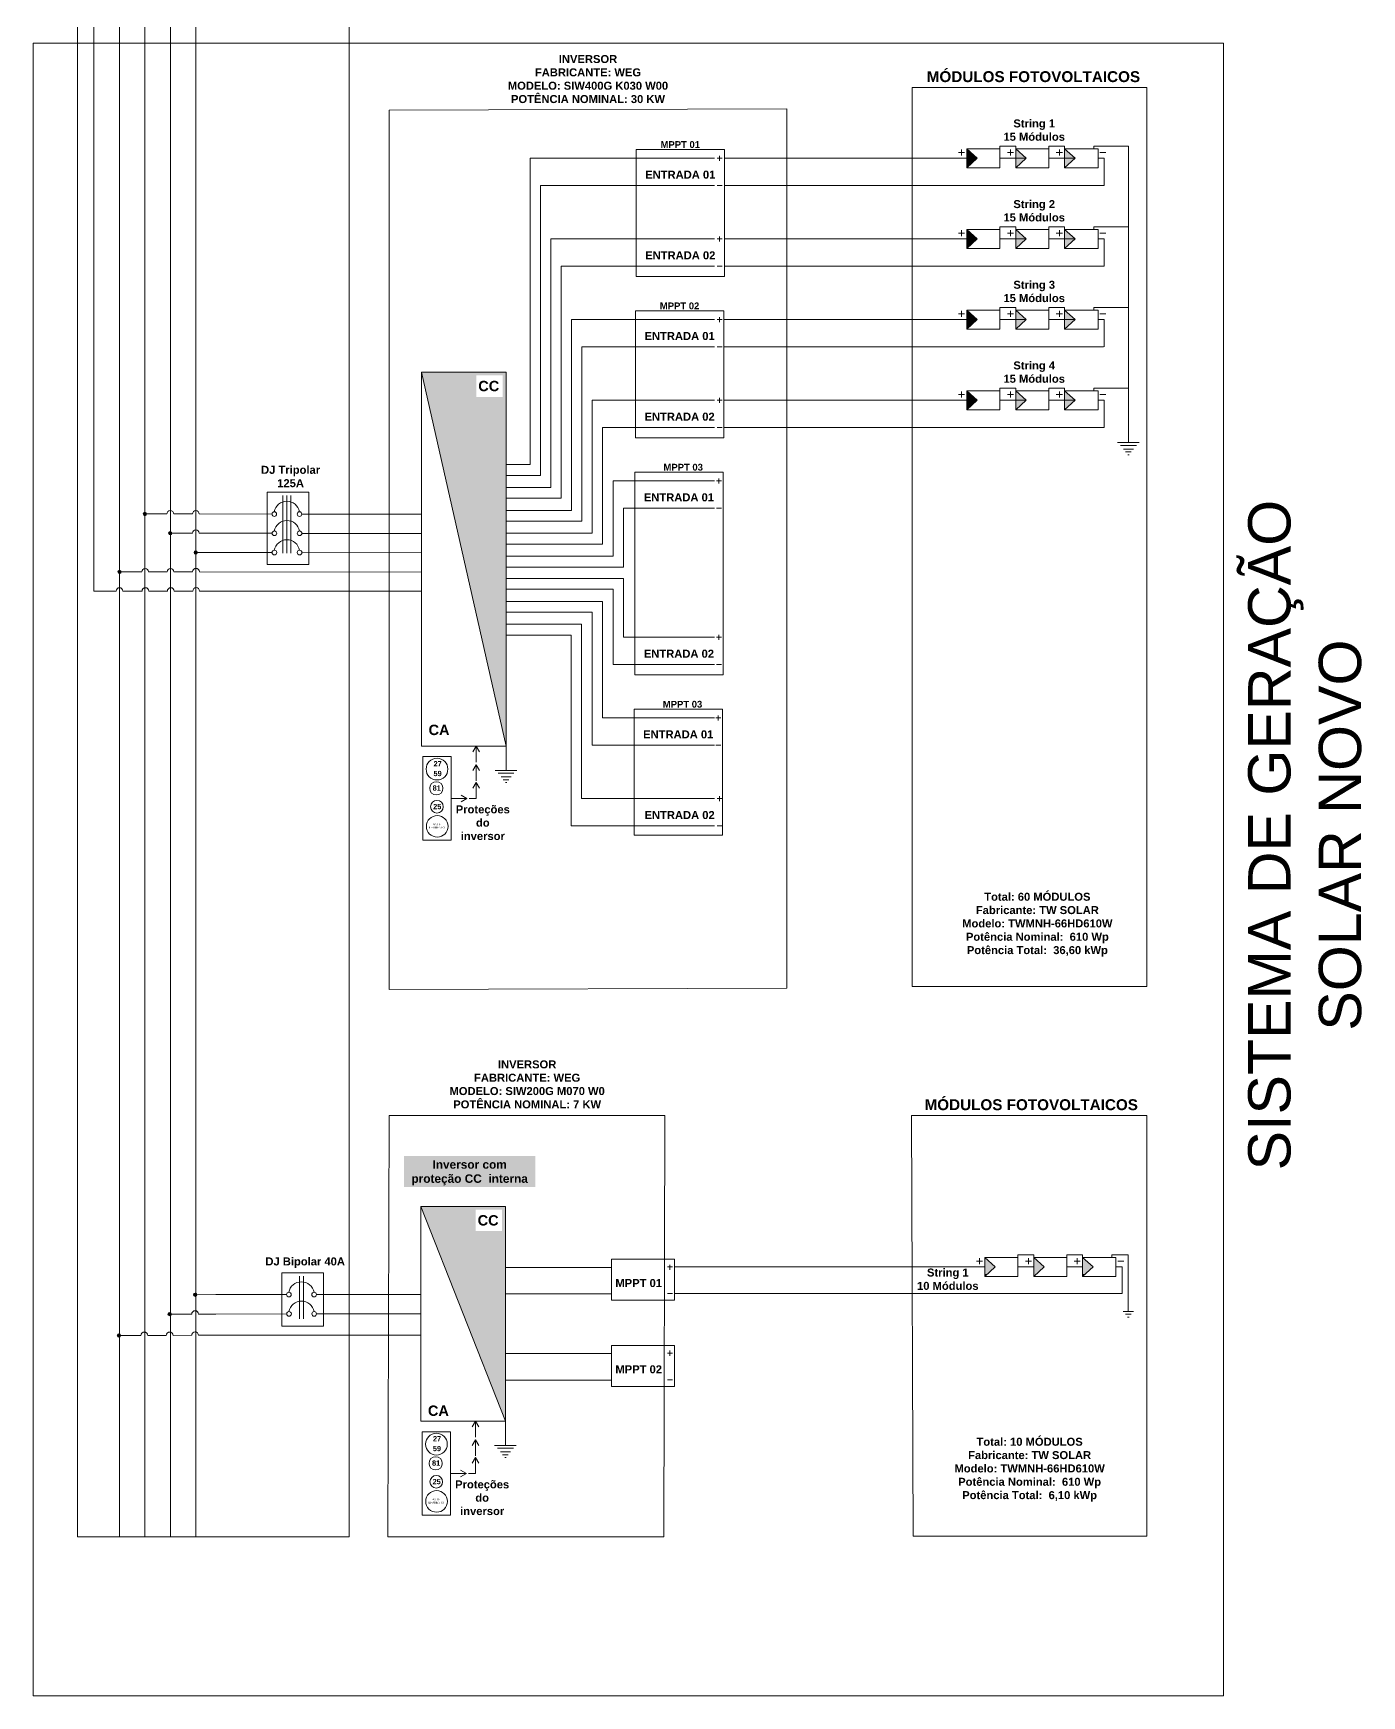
# Model space of a CAD drawing. Header units: millimetres. Extents: x 3949 to 5923, y -1989 to -943.
# Drawn here: x 5155.6 to 5234, y -1972.2 to -1874.1 of the extents above; entities that cross this region are included whole.
import ezdxf

# ---------------------------------------------------------------- set-up
doc = ezdxf.new("R2010")
doc.units = ezdxf.units.MM
doc.linetypes.add('ACAD_ISO03W100', pattern=[30, 12, -18])
doc.layers.add('DESENHO', color=7, linetype='Continuous', lineweight=0)
doc.layers.add('Terxto ok', color=3, linetype='Continuous')
doc.styles.add('Annotative', font='arial.ttf')
doc.styles.add('PDF Arial', font='arial.ttf')
doc.styles.get("Standard").update_dxf_attribs({"font": 'arial.ttf'})
pattern_1 = [(0, (1346.255, -2527.12), (0, 6.985), [5.08, -1.905]), (90, (1346.255, -2527.12), (-6.985, 4e-16), [5.08, -1.905])]

msp = doc.modelspace()

# ---------------------------------------------------------------- hatches: boundary and pattern name
at = {"layer": 'DESENHO', "lineweight": 0}
h = msp.add_hatch(color=256, dxfattribs=at)
h.dxf.hatch_style = 1
h.paths.add_polyline_path([(5210.713, -1880.909), (5210.713, -1882.035), (5211.323, -1881.472)])
h = msp.add_hatch(color=256, dxfattribs=at)
h.dxf.hatch_style = 1
h.paths.add_polyline_path([(5214.217, -1881.472), (5213.607, -1882.035), (5213.607, -1880.909)])
h.paths.add_polyline_path([(5216.485, -1880.909), (5217.111, -1881.472), (5216.485, -1882.035)])
h = msp.add_hatch(color=256, dxfattribs=at)
h.dxf.hatch_style = 1
h.paths.add_polyline_path([(5210.713, -1885.671), (5210.713, -1886.797), (5211.323, -1886.234)])
h = msp.add_hatch(color=256, dxfattribs=at)
h.dxf.hatch_style = 1
h.paths.add_polyline_path([(5214.217, -1886.234), (5213.607, -1886.797), (5213.607, -1885.671)])
h.paths.add_polyline_path([(5216.485, -1885.671), (5217.111, -1886.234), (5216.485, -1886.797)])
h = msp.add_hatch(color=256, dxfattribs=at)
h.dxf.hatch_style = 1
h.paths.add_polyline_path([(5210.713, -1890.432), (5210.713, -1891.559), (5211.323, -1890.996)])
h = msp.add_hatch(color=256, dxfattribs=at)
h.dxf.hatch_style = 1
h.paths.add_polyline_path([(5214.217, -1890.996), (5213.607, -1891.559), (5213.607, -1890.432)])
h.paths.add_polyline_path([(5216.485, -1890.432), (5217.111, -1890.996), (5216.485, -1891.559)])
h = msp.add_hatch(color=256, dxfattribs=at)
h.dxf.hatch_style = 1
h.paths.add_polyline_path([(5183.526, -1894.097), (5178.534, -1894.097), (5183.526, -1916.182)])
h.paths.add_polyline_path([(5181.777, -1895.556), (5183.318, -1895.556), (5183.318, -1894.294), (5181.777, -1894.294)], flags=16)
h = msp.add_hatch(color=256, dxfattribs=at)
h.dxf.hatch_style = 1
h.paths.add_polyline_path([(5210.713, -1895.194), (5210.713, -1896.32), (5211.323, -1895.757)])
h = msp.add_hatch(color=256, dxfattribs=at)
h.dxf.hatch_style = 1
h.paths.add_polyline_path([(5214.217, -1895.757), (5213.607, -1896.32), (5213.607, -1895.194)])
h.paths.add_polyline_path([(5216.485, -1895.194), (5217.111, -1895.757), (5216.485, -1896.32)])
h = msp.add_hatch(color=256, dxfattribs=at)
h.dxf.hatch_style = 1
h.paths.add_polyline_path([(5162.312, -1902.471, 1), (5162.113, -1902.471, 1)])
h = msp.add_hatch(color=256, dxfattribs=at)
h.dxf.hatch_style = 1
h.paths.add_polyline_path([(5163.812, -1903.607, 1), (5163.613, -1903.607, 1)])
h = msp.add_hatch(color=256, dxfattribs=at)
h.dxf.hatch_style = 1
h.paths.add_polyline_path([(5165.315, -1904.744, 1), (5165.117, -1904.744, 1)])
h = msp.add_hatch(color=3, dxfattribs=at)
h.dxf.hatch_style = 1
h.paths.add_polyline_path([(5160.816, -1905.889, 1), (5160.617, -1905.889, 1)])
h = msp.add_hatch(color=256, dxfattribs=at)
h.dxf.hatch_style = 1
h.paths.add_polyline_path([(5183.488, -1943.348), (5178.497, -1943.348), (5183.488, -1956.029)])
h.paths.add_polyline_path([(5181.739, -1944.806), (5183.281, -1944.806), (5183.281, -1943.545), (5181.739, -1943.545)], flags=16)
h = msp.add_hatch(color=256, dxfattribs=at)
h.dxf.hatch_style = 1
h.paths.add_polyline_path([(5183.488, -1943.348), (5178.497, -1943.348), (5183.488, -1956.029)])
h.paths.add_polyline_path([(5181.739, -1944.806), (5183.281, -1944.806), (5183.281, -1943.545), (5181.739, -1943.545)], flags=16)
h = msp.add_hatch(dxfattribs=at)
h.set_pattern_fill('ANGLE')
h.set_pattern_definition(pattern_1)
h.paths.add_polyline_path([(5217.541, -1947.479), (5218.167, -1946.916), (5217.541, -1946.353)])
h.paths.add_polyline_path([(5214.663, -1947.479), (5215.273, -1946.916), (5214.663, -1946.353)])
h.paths.add_polyline_path([(5211.769, -1947.479), (5212.379, -1946.916), (5211.769, -1946.353)])
h = msp.add_hatch(color=7, dxfattribs=at)
h.dxf.hatch_style = 1
h.paths.add_polyline_path([(5211.769, -1947.479), (5212.379, -1946.916), (5211.769, -1946.353)])
h.paths.add_polyline_path([(5214.663, -1947.479), (5215.273, -1946.916), (5214.663, -1946.353)])
h.paths.add_polyline_path([(5217.541, -1947.479), (5218.167, -1946.916), (5217.541, -1946.353)])
h = msp.add_hatch(dxfattribs=at)
h.set_pattern_fill('ANGLE')
h.set_pattern_definition(pattern_1)
h.paths.add_polyline_path([(5217.541, -1947.479), (5218.167, -1946.916), (5217.541, -1946.353)])
h.paths.add_polyline_path([(5214.663, -1947.479), (5215.273, -1946.916), (5214.663, -1946.353)])
h.paths.add_polyline_path([(5211.769, -1947.479), (5212.379, -1946.916), (5211.769, -1946.353)])
h = msp.add_hatch(color=7, dxfattribs=at)
h.dxf.hatch_style = 1
h.paths.add_polyline_path([(5211.769, -1947.479), (5212.379, -1946.916), (5211.769, -1946.353)])
h.paths.add_polyline_path([(5214.663, -1947.479), (5215.273, -1946.916), (5214.663, -1946.353)])
h.paths.add_polyline_path([(5217.541, -1947.479), (5218.167, -1946.916), (5217.541, -1946.353)])
h = msp.add_hatch(color=256, dxfattribs=at)
h.dxf.hatch_style = 1
h.paths.add_polyline_path([(5165.278, -1948.557, 1), (5165.079, -1948.557, 1)])
h = msp.add_hatch(color=256, dxfattribs=at)
h.dxf.hatch_style = 1
h.paths.add_polyline_path([(5163.774, -1949.699, 1), (5163.575, -1949.699, 1)])
h = msp.add_hatch(color=3, dxfattribs=at)
h.dxf.hatch_style = 1
h.paths.add_polyline_path([(5160.779, -1950.964, 1), (5160.58, -1950.964, 1)])

# ---------------------------------------------------------------- linework, layer by layer
for p, q in [((5162.216, -1777.757, -330.515), (5162.216, -1962.854, -330.515)), ((5163.716, -1778.956, -330.515), (5163.716, -1962.854, -330.515)), ((5165.216, -1780.092, -330.515), (5165.216, -1962.854, -330.515)), ((5212.668, -1881.472, -330.515), (5214.217, -1881.472, -330.515)), ((5215.562, -1881.472, -330.515), (5217.111, -1881.472, -330.515)), ((5218.456, -1881.472, -330.515), (5218.817, -1881.472, -330.515)), ((5218.817, -1881.472, -330.515), (5218.456, -1881.472, -330.515)), ((5218.817, -1881.472, -330.515), (5218.817, -1883.085, -330.515)), ((5185.558, -1883.085, -330.515), (5185.557, -1900.194, -330.515)), ((5196.41, -1883.085, -330.515), (5218.817, -1883.085, -330.515)), ((5212.668, -1886.234, -330.515), (5214.217, -1886.234, -330.515)), ((5215.562, -1886.234, -330.515), (5217.111, -1886.234, -330.515)), ((5218.456, -1886.234, -330.515), (5218.817, -1886.234, -330.515)), ((5218.817, -1886.234, -330.515), (5218.456, -1886.234, -330.515)), ((5218.817, -1886.234, -330.515), (5218.817, -1887.847, -330.515)), ((5186.778, -1887.846, -330.515), (5186.778, -1901.545, -330.515)), ((5196.41, -1887.847, -330.515), (5218.817, -1887.847, -330.515)), ((5212.668, -1890.996, -330.515), (5214.217, -1890.996, -330.515)), ((5215.562, -1890.996, -330.515), (5217.111, -1890.996, -330.515)), ((5218.456, -1890.996, -330.515), (5218.817, -1890.996, -330.515)), ((5218.817, -1890.996, -330.515), (5218.456, -1890.996, -330.515)), ((5218.817, -1890.996, -330.515), (5218.817, -1892.609, -330.515)), ((5187.998, -1892.608, -330.515), (5187.997, -1902.897, -330.515)), ((5196.37, -1892.608, -330.515), (5218.777, -1892.608, -330.515)), ((5212.668, -1895.757, -330.515), (5214.217, -1895.757, -330.515)), ((5215.562, -1895.757, -330.515), (5217.111, -1895.757, -330.515)), ((5218.456, -1895.757, -330.515), (5218.817, -1895.757, -330.515)), ((5218.817, -1895.757, -330.515), (5218.456, -1895.757, -330.515)), ((5218.817, -1895.757, -330.515), (5218.817, -1897.37, -330.515)), ((5189.218, -1897.37, -330.515), (5189.218, -1904.249, -330.515)), ((5196.37, -1897.37, -330.515), (5218.817, -1897.37, -330.515)), ((5185.557, -1900.194, -330.515), (5183.526, -1900.194, -330.515)), ((5170.36, -1904.784, -330.515), (5170.36, -1901.377, -330.515)), ((5170.588, -1904.784, -330.515), (5170.588, -1901.377, -330.515)), ((5170.816, -1904.784, -330.515), (5170.816, -1901.377, -330.515)), ((5186.777, -1901.545, -330.515), (5183.526, -1901.545, -330.515)), ((5162.312, -1902.471, -330.515), (5162.212, -1902.471, -330.515)), ((5163.911, -1902.471, -330.515), (5165.017, -1902.471, -330.515)), ((5165.415, -1902.471, -330.515), (5169.713, -1902.476, -330.515)), ((5171.473, -1902.482, -330.515), (5178.534, -1902.488, -330.515)), ((5190.451, -1902.132, -330.515), (5190.451, -1905.601, -330.515)), ((5163.812, -1903.607, -330.515), (5163.712, -1903.607, -330.515)), ((5163.716, -1903.607, -330.515), (5165.017, -1903.607, -330.515)), ((5165.415, -1903.607, -330.515), (5169.719, -1903.61, -330.515)), ((5171.479, -1903.618, -330.515), (5178.534, -1903.624, -330.515)), ((5187.997, -1902.897, -330.515), (5183.526, -1902.897, -330.515)), ((5165.315, -1904.744, -330.515), (5165.216, -1904.744, -330.515)), ((5165.216, -1904.744, -330.515), (5169.719, -1904.746, -330.515)), ((5171.479, -1904.748, -330.515), (5178.534, -1904.76, -330.515)), ((5189.218, -1904.249, -330.515), (5183.526, -1904.249, -330.515)), ((5190.451, -1905.601, -330.515), (5183.526, -1905.601, -330.515)), ((5189.84, -1906.916, -330.515), (5183.526, -1906.916, -330.515)), ((5189.841, -1911.362, -330.515), (5189.84, -1906.916, -330.515)), ((5188.608, -1908.268, -330.515), (5183.526, -1908.268, -330.515)), ((5188.608, -1916.124, -330.515), (5188.608, -1908.268, -330.515)), ((5187.375, -1909.62, -330.515), (5183.526, -1909.62, -330.515)), ((5187.375, -1920.885, -330.515), (5187.375, -1909.62, -330.515)), ((5181.756, -1916.182, -330.515), (5181.562, -1916.518, -330.515)), ((5181.756, -1917.121, -330.515), (5181.756, -1916.182, -330.515)), ((5181.756, -1916.182, -330.515), (5181.95, -1916.518, -330.515)), ((5181.756, -1917.282, -330.515), (5181.562, -1917.618, -330.515)), ((5181.756, -1918.221, -330.515), (5181.756, -1917.282, -330.515)), ((5181.756, -1917.282, -330.515), (5181.95, -1917.618, -330.515)), ((5181.756, -1918.323, -330.515), (5181.562, -1918.659, -330.515)), ((5181.756, -1919.263, -330.515), (5181.756, -1918.323, -330.515)), ((5181.756, -1918.323, -330.515), (5181.95, -1918.659, -330.515)), ((5180.28, -1919.263, -330.515), (5180.28, -1919.263, -330.515)), ((5180.28, -1919.263, -330.515), (5181.219, -1919.263, -330.515)), ((5181.219, -1919.263, -330.515), (5180.883, -1919.069, -330.515)), ((5181.219, -1919.263, -330.515), (5180.883, -1919.457, -330.515)), ((5181.756, -1919.263, -330.515), (5181.346, -1919.263, -330.515)), ((5213.724, -1946.916, -330.515), (5214.663, -1946.916, -330.515)), ((5213.724, -1946.916, -330.515), (5214.663, -1946.916, -330.515)), ((5216.618, -1946.916, -330.515), (5217.541, -1946.916, -330.515)), ((5216.618, -1946.916, -330.515), (5217.541, -1946.916, -330.515)), ((5219.512, -1946.916, -330.515), (5219.873, -1946.916, -330.515)), ((5219.873, -1946.916, -330.515), (5219.512, -1946.916, -330.515)), ((5219.512, -1946.916, -330.515), (5219.873, -1946.916, -330.515)), ((5219.873, -1946.916, -330.515), (5219.512, -1946.916, -330.515)), ((5219.873, -1946.916, -330.515), (5219.873, -1948.487, -330.515)), ((5219.873, -1946.916, -330.515), (5219.873, -1948.487, -330.515)), ((5171.336, -1949.986, -330.515), (5171.336, -1947.454, -330.515)), ((5171.564, -1949.986, -330.515), (5171.564, -1947.454, -330.515)), ((5166.4, -1948.552, -330.515), (5170.574, -1948.552, -330.515)), ((5172.334, -1948.552, -330.515), (5178.497, -1948.552, -330.515)), ((5189.746, -1948.515, -330.515), (5183.488, -1948.513, -330.515)), ((5189.746, -1948.515, -330.515), (5183.488, -1948.513, -330.515)), ((5193.478, -1948.487, -330.515), (5219.873, -1948.487, -330.515)), ((5193.478, -1948.487, -330.515), (5219.873, -1948.487, -330.515)), ((5163.774, -1949.699, -330.515), (5163.675, -1949.699, -330.515)), ((5166.398, -1949.7, -330.515), (5170.58, -1949.688, -330.515)), ((5172.34, -1949.688, -330.515), (5178.497, -1949.688, -330.515)), ((5189.746, -1953.607, -330.515), (5183.488, -1953.604, -330.515)), ((5189.746, -1953.607, -330.515), (5183.488, -1953.604, -330.515)), ((5181.718, -1956.029, -330.515), (5181.524, -1956.365, -330.515)), ((5181.718, -1956.968, -330.515), (5181.718, -1956.029, -330.515)), ((5181.718, -1956.029, -330.515), (5181.912, -1956.365, -330.515)), ((5181.718, -1957.129, -330.515), (5181.524, -1957.465, -330.515)), ((5181.718, -1958.068, -330.515), (5181.718, -1957.129, -330.515)), ((5181.718, -1957.129, -330.515), (5181.912, -1957.465, -330.515)), ((5181.718, -1958.171, -330.515), (5181.524, -1958.507, -330.515)), ((5181.718, -1959.11, -330.515), (5181.718, -1958.171, -330.515)), ((5181.718, -1958.171, -330.515), (5181.912, -1958.507, -330.515)), ((5180.242, -1959.11, -330.515), (5180.242, -1959.11, -330.515)), ((5180.242, -1959.11, -330.515), (5181.182, -1959.11, -330.515)), ((5181.182, -1959.11, -330.515), (5180.846, -1958.916, -330.515)), ((5181.182, -1959.11, -330.515), (5180.846, -1959.304, -330.515)), ((5181.718, -1959.11, -330.515), (5181.308, -1959.11, -330.515))]:
    msp.add_line(p, q, dxfattribs=at)
at = {"layer": 'DESENHO', "color": 3, "lineweight": 0}
for p, q in [((5160.717, -1783.161), (5160.717, -1962.854, -1716.446)), ((5218.21, -1880.753, -330.515), (5218.21, -1880.753, -330.515)), ((5218.21, -1880.753, -330.515), (5220.251, -1880.753, -330.515)), ((5220.251, -1880.753, -330.515), (5220.251, -1898.26, -330.515)), ((5218.21, -1885.514, -330.515), (5218.21, -1885.514, -330.515)), ((5218.21, -1885.514, -330.515), (5220.251, -1885.514, -330.515)), ((5218.21, -1890.276, -330.515), (5218.21, -1890.276, -330.515)), ((5218.21, -1890.276, -330.515), (5220.251, -1890.276, -330.515)), ((5218.21, -1895.038, -330.515), (5218.21, -1895.038, -330.515)), ((5218.21, -1895.038, -330.515), (5220.251, -1895.038, -330.515)), ((5220.209, -1898.982, -330.515), (5220.294, -1898.982, -330.515)), ((5162.033, -1905.885, 251.914), (5160.732, -1905.89, -330.515)), ((5163.529, -1905.885, 251.914), (5162.43, -1905.89, -330.515)), ((5163.926, -1905.885, 251.914), (5165.029, -1905.881, 251.914)), ((5178.534, -1905.896, -330.515), (5165.426, -1905.881, 251.914)), ((5183.526, -1917.606, -330.515), (5183.526, -1916.182, -330.515)), ((5183.483, -1918.328, -330.515), (5183.568, -1918.328, -330.515)), ((5220.201, -1949.881, -330.515), (5220.286, -1949.881, -330.515)), ((5220.201, -1949.881, -330.515), (5220.286, -1949.881, -330.515)), ((5161.98, -1950.96, -330.515), (5160.679, -1950.964, -912.945)), ((5163.476, -1950.96, -330.515), (5162.378, -1950.964, -912.945)), ((5163.873, -1950.96, -330.515), (5164.976, -1950.955, -330.515)), ((5165.374, -1950.955, -330.515), (5178.497, -1950.955, -330.515)), ((5183.488, -1957.454, -330.515), (5183.488, -1956.029, -330.515)), ((5183.446, -1958.175, -330.515), (5183.531, -1958.175, -330.515))]:
    msp.add_line(p, q, dxfattribs=at)
at = {"layer": 'DESENHO', "color": 5, "lineweight": 0}
for p, q in [((5159.2, -1789.248), (5159.2, -1907.024, -4305.417)), ((5160.518, -1907.023, -1563.719), (5159.2, -1907.024, -4305.417)), ((5162.042, -1907.023, 781.119), (5160.915, -1907.023, -1563.719)), ((5163.538, -1907.023, 781.119), (5162.439, -1907.027, 198.689)), ((5163.935, -1907.023, 781.119), (5165.038, -1907.018, 781.119)), ((5178.543, -1907.034, 198.689), (5165.436, -1907.018, 781.119))]:
    msp.add_line(p, q, dxfattribs=at)
at = {"layer": 'DESENHO', "color": 1, "lineweight": 0}
for p, q in [((5184.947, -1881.471, -330.515), (5184.946, -1899.557, -330.515)), ((5196.41, -1881.472, -330.515), (5210.713, -1881.472, -330.515)), ((5186.168, -1886.233, -330.515), (5186.167, -1900.909, -330.515)), ((5196.41, -1886.234, -330.515), (5210.713, -1886.234, -330.515)), ((5187.388, -1890.995, -330.515), (5187.387, -1902.26, -330.515)), ((5196.37, -1890.996, -330.515), (5210.673, -1890.996, -330.515)), ((5188.608, -1895.757, -330.515), (5188.608, -1903.612, -330.515)), ((5196.37, -1895.757, -330.515), (5210.713, -1895.757, -330.515)), ((5184.946, -1899.557, -330.515), (5183.526, -1899.557, -330.515)), ((5186.167, -1900.909, -330.515), (5183.526, -1900.909, -330.515)), ((5189.841, -1900.518, -330.515), (5189.84, -1904.964, -330.515)), ((5187.387, -1902.26, -330.515), (5183.526, -1902.26, -330.515)), ((5188.608, -1903.612, -330.515), (5183.526, -1903.612, -330.515)), ((5189.84, -1904.964, -330.515), (5183.526, -1904.964, -330.515)), ((5190.451, -1906.279, -330.515), (5183.526, -1906.28, -330.515)), ((5190.451, -1909.749, -330.515), (5190.451, -1906.279, -330.515)), ((5189.218, -1907.631, -330.515), (5183.526, -1907.632, -330.515)), ((5189.218, -1914.51, -330.515), (5189.218, -1907.631, -330.515)), ((5187.985, -1908.983, -330.515), (5183.526, -1908.983, -330.515)), ((5187.985, -1919.272, -330.515), (5187.985, -1908.983, -330.515)), ((5189.746, -1946.944, -330.515), (5183.488, -1946.942, -330.515)), ((5189.746, -1946.944, -330.515), (5183.488, -1946.942, -330.515)), ((5193.471, -1946.916, -330.515), (5211.769, -1946.916, -330.515)), ((5193.471, -1946.916, -330.515), (5211.769, -1946.916, -330.515)), ((5189.746, -1952.036, -330.515), (5183.488, -1952.034, -330.515)), ((5189.746, -1952.036, -330.515), (5183.488, -1952.034, -330.515))]:
    msp.add_line(p, q, dxfattribs=at)
at = {"layer": 'DESENHO', "linetype": 'ACAD_ISO03W100', "lineweight": 0}
for p, q in [((5162.149, -1902.471, -330.515), (5163.514, -1902.471, -330.515)), ((5163.675, -1949.699, -330.515), (5164.976, -1949.699, -330.515))]:
    msp.add_line(p, q, dxfattribs=at)
at = {"layer": 'DESENHO'}
for p, q in [((5166.4, -1948.552, -330.515), (5165.097, -1948.557, -330.515)), ((5165.373, -1949.699, -330.515), (5166.398, -1949.7, -330.515))]:
    msp.add_line(p, q, dxfattribs=at)
msp.add_lwpolyline([(5174.269, -1797.908), (5158.227, -1797.908), (5158.227, -1962.854), (5174.269, -1962.854)], close=True, dxfattribs=at)
at = {"layer": 'DESENHO', "color": 85, "true_color": 0x58ba48}
msp.add_lwpolyline([(5155.625, -1874.687), (5225.862, -1874.687), (5225.862, -1972.231), (5155.625, -1972.231)], close=True, dxfattribs=at)
at = {"layer": 'DESENHO', "lineweight": 0, "elevation": -330.515}
for points in [[(5221.328, -1877.291), (5207.496, -1877.291), (5207.496, -1930.372), (5221.328, -1930.372)], [(5176.633, -1878.628), (5200.089, -1878.558), (5200.089, -1930.463), (5176.633, -1930.533)], [(5196.41, -1880.96), (5191.2, -1880.96), (5191.2, -1888.45), (5196.41, -1888.45)], [(5212.668, -1882.035), (5210.713, -1882.035), (5210.713, -1880.909), (5212.668, -1880.909)], [(5215.562, -1882.035), (5213.607, -1882.035), (5213.607, -1880.909), (5215.562, -1880.909)], [(5218.456, -1882.035), (5216.485, -1882.035), (5216.485, -1880.909), (5218.456, -1880.909)], [(5212.668, -1886.797), (5210.713, -1886.797), (5210.713, -1885.671), (5212.668, -1885.671)], [(5215.562, -1886.797), (5213.607, -1886.797), (5213.607, -1885.671), (5215.562, -1885.671)], [(5218.456, -1886.797), (5216.485, -1886.797), (5216.485, -1885.671), (5218.456, -1885.671)], [(5196.37, -1890.483), (5191.16, -1890.483), (5191.16, -1897.974), (5196.37, -1897.974)], [(5212.668, -1891.559), (5210.713, -1891.559), (5210.713, -1890.432), (5212.668, -1890.432)], [(5215.562, -1891.559), (5213.607, -1891.559), (5213.607, -1890.432), (5215.562, -1890.432)], [(5218.456, -1891.559), (5216.485, -1891.559), (5216.485, -1890.432), (5218.456, -1890.432)], [(5183.526, -1894.097), (5178.534, -1894.097), (5178.534, -1916.182), (5183.526, -1916.182)], [(5212.668, -1896.32), (5210.713, -1896.32), (5210.713, -1895.194), (5212.668, -1895.194)], [(5215.562, -1896.32), (5213.607, -1896.32), (5213.607, -1895.194), (5215.562, -1895.194)], [(5218.456, -1896.32), (5216.485, -1896.32), (5216.485, -1895.194), (5218.456, -1895.194)], [(5196.33, -1900.007), (5191.12, -1900.007), (5191.12, -1911.965), (5196.33, -1911.965)], [(5196.29, -1913.998), (5191.08, -1913.998), (5191.08, -1921.425), (5196.29, -1921.425)], [(5180.28, -1916.796), (5178.611, -1916.796), (5178.611, -1921.724), (5180.28, -1921.724)], [(5192.829, -1962.854), (5176.558, -1962.854), (5176.633, -1937.981), (5192.904, -1937.981)], [(5192.829, -1962.854), (5176.558, -1962.854), (5176.633, -1937.981), (5192.904, -1937.981)], [(5221.328, -1937.981), (5207.45, -1937.981), (5207.542, -1962.82), (5221.328, -1962.82)], [(5221.328, -1937.981), (5207.45, -1937.981), (5207.542, -1962.82), (5221.328, -1962.82)], [(5183.488, -1943.348), (5178.497, -1943.348), (5178.497, -1956.029), (5183.488, -1956.029)], [(5183.488, -1943.348), (5178.497, -1943.348), (5178.497, -1956.029), (5183.488, -1956.029)], [(5193.471, -1946.46), (5189.746, -1946.46), (5189.746, -1948.878), (5193.471, -1948.878)], [(5193.471, -1946.46), (5189.746, -1946.46), (5189.746, -1948.878), (5193.471, -1948.878)], [(5213.724, -1947.479), (5211.769, -1947.479), (5211.769, -1946.353), (5213.724, -1946.353)], [(5213.724, -1947.479), (5211.769, -1947.479), (5211.769, -1946.353), (5213.724, -1946.353)], [(5216.618, -1947.479), (5214.663, -1947.479), (5214.663, -1946.353), (5216.618, -1946.353)], [(5216.618, -1947.479), (5214.663, -1947.479), (5214.663, -1946.353), (5216.618, -1946.353)], [(5219.512, -1947.479), (5217.541, -1947.479), (5217.541, -1946.353), (5219.512, -1946.353)], [(5219.512, -1947.479), (5217.541, -1947.479), (5217.541, -1946.353), (5219.512, -1946.353)], [(5193.471, -1951.551), (5189.746, -1951.551), (5189.746, -1953.97), (5193.471, -1953.97)], [(5193.471, -1951.551), (5189.746, -1951.551), (5189.746, -1953.97), (5193.471, -1953.97)], [(5180.242, -1956.643), (5178.574, -1956.643), (5178.574, -1961.571), (5180.242, -1961.571)]]:
    msp.add_lwpolyline(points, close=True, dxfattribs=at)
for points in [[(5210.222, -1881.134), (5210.583, -1881.134)], [(5210.402, -1880.954), (5210.402, -1881.314)], [(5210.713, -1882.035), (5211.323, -1881.472), (5210.713, -1880.909)], [(5213.116, -1881.134), (5213.477, -1881.134)], [(5213.296, -1880.954), (5213.296, -1881.314)], [(5213.607, -1882.035), (5214.217, -1881.472), (5213.607, -1880.909)], [(5215.995, -1881.134), (5216.355, -1881.134)], [(5216.175, -1880.954), (5216.175, -1881.314)], [(5216.485, -1882.035), (5217.111, -1881.472), (5216.485, -1880.909)], [(5218.561, -1881.134), (5218.922, -1881.134)], [(5212.668, -1881.472), (5213.607, -1881.472)], [(5215.562, -1881.472), (5216.485, -1881.472)], [(5195.821, -1883.085), (5185.558, -1883.085)], [(5196.283, -1883.085), (5195.985, -1883.085)], [(5210.222, -1885.896), (5210.583, -1885.896)], [(5210.402, -1885.716), (5210.402, -1886.076)], [(5210.713, -1886.797), (5211.323, -1886.234), (5210.713, -1885.671)], [(5213.116, -1885.896), (5213.477, -1885.896)], [(5213.296, -1885.716), (5213.296, -1886.076)], [(5213.607, -1886.797), (5214.217, -1886.234), (5213.607, -1885.671)], [(5215.995, -1885.896), (5216.355, -1885.896)], [(5216.175, -1885.716), (5216.175, -1886.076)], [(5216.485, -1886.797), (5217.111, -1886.234), (5216.485, -1885.671)], [(5218.561, -1885.896), (5218.922, -1885.896)], [(5212.668, -1886.234), (5213.607, -1886.234)], [(5215.562, -1886.234), (5216.485, -1886.234)], [(5195.821, -1887.846), (5186.778, -1887.846)], [(5196.283, -1887.846), (5195.985, -1887.846)], [(5210.222, -1890.658), (5210.583, -1890.658)], [(5210.402, -1890.478), (5210.402, -1890.838)], [(5210.713, -1891.559), (5211.323, -1890.996), (5210.713, -1890.432)], [(5212.668, -1890.996), (5213.607, -1890.996)], [(5213.116, -1890.658), (5213.477, -1890.658)], [(5213.296, -1890.478), (5213.296, -1890.838)], [(5213.607, -1891.559), (5214.217, -1890.996), (5213.607, -1890.432)], [(5215.562, -1890.996), (5216.485, -1890.996)], [(5215.995, -1890.658), (5216.355, -1890.658)], [(5216.175, -1890.478), (5216.175, -1890.838)], [(5216.485, -1891.559), (5217.111, -1890.996), (5216.485, -1890.432)], [(5218.561, -1890.658), (5218.922, -1890.658)], [(5195.821, -1892.608), (5187.998, -1892.608)], [(5196.283, -1892.608), (5195.985, -1892.608)], [(5183.526, -1916.182), (5178.534, -1894.097), (5178.534, -1910.389)], [(5210.222, -1895.419), (5210.583, -1895.419)], [(5210.402, -1895.239), (5210.402, -1895.6)], [(5210.713, -1896.32), (5211.323, -1895.757), (5210.713, -1895.194)], [(5212.668, -1895.757), (5213.607, -1895.757)], [(5213.116, -1895.419), (5213.477, -1895.419)], [(5213.296, -1895.239), (5213.296, -1895.6)], [(5213.607, -1896.32), (5214.217, -1895.757), (5213.607, -1895.194)], [(5215.562, -1895.757), (5216.485, -1895.757)], [(5215.995, -1895.419), (5216.355, -1895.419)], [(5216.175, -1895.239), (5216.175, -1895.6)], [(5216.485, -1896.32), (5217.111, -1895.757), (5216.485, -1895.194)], [(5218.561, -1895.419), (5218.922, -1895.419)], [(5195.816, -1897.37), (5189.218, -1897.37)], [(5196.283, -1897.37), (5195.985, -1897.37)], [(5195.816, -1902.132), (5190.451, -1902.132)], [(5196.243, -1902.132), (5195.945, -1902.132)], [(5195.816, -1911.362), (5189.841, -1911.362)], [(5196.243, -1911.362), (5195.945, -1911.362)], [(5195.816, -1916.123), (5188.608, -1916.124)], [(5196.203, -1916.123), (5195.906, -1916.123)], [(5195.816, -1920.885), (5187.375, -1920.885)], [(5196.283, -1920.885), (5195.985, -1920.885)], [(5183.488, -1956.029), (5178.497, -1943.348), (5178.497, -1956.029)], [(5183.488, -1956.029), (5178.497, -1943.348), (5178.497, -1956.029)], [(5211.278, -1946.578), (5211.639, -1946.578)], [(5211.278, -1946.578), (5211.639, -1946.578)], [(5211.459, -1946.398), (5211.459, -1946.758)], [(5211.459, -1946.398), (5211.459, -1946.758)], [(5211.769, -1947.479), (5212.379, -1946.916), (5211.769, -1946.353)], [(5211.769, -1947.479), (5212.379, -1946.916), (5211.769, -1946.353)], [(5213.724, -1946.916), (5214.663, -1946.916)], [(5213.724, -1946.916), (5214.663, -1946.916)], [(5214.172, -1946.578), (5214.533, -1946.578)], [(5214.172, -1946.578), (5214.533, -1946.578)], [(5214.353, -1946.398), (5214.353, -1946.758)], [(5214.353, -1946.398), (5214.353, -1946.758)], [(5214.663, -1947.479), (5215.273, -1946.916), (5214.663, -1946.353)], [(5214.663, -1947.479), (5215.273, -1946.916), (5214.663, -1946.353)], [(5216.618, -1946.916), (5217.541, -1946.916)], [(5216.618, -1946.916), (5217.541, -1946.916)], [(5217.051, -1946.578), (5217.411, -1946.578)], [(5217.051, -1946.578), (5217.411, -1946.578)], [(5217.231, -1946.398), (5217.231, -1946.758)], [(5217.231, -1946.398), (5217.231, -1946.758)], [(5217.541, -1947.479), (5218.167, -1946.916), (5217.541, -1946.353)], [(5217.541, -1947.479), (5218.167, -1946.916), (5217.541, -1946.353)], [(5219.618, -1946.578), (5219.978, -1946.578)], [(5219.618, -1946.578), (5219.978, -1946.578)], [(5193.344, -1948.487), (5193.047, -1948.487)], [(5193.344, -1948.487), (5193.047, -1948.487)], [(5193.344, -1953.578), (5193.047, -1953.578)], [(5193.344, -1953.578), (5193.047, -1953.578)]]:
    msp.add_lwpolyline(points, dxfattribs=at)
at = {"layer": 'DESENHO', "color": 3, "lineweight": 0, "elevation": -330.515}
for points in [[(5213.607, -1880.909), (5213.607, -1880.753), (5212.668, -1880.753), (5212.668, -1880.909)], [(5216.485, -1880.909), (5216.485, -1880.753), (5215.562, -1880.753), (5215.562, -1880.909)], [(5218.21, -1880.753), (5218.21, -1880.753), (5218.21, -1880.753), (5218.21, -1880.909)], [(5213.607, -1885.671), (5213.607, -1885.514), (5212.668, -1885.514), (5212.668, -1885.671)], [(5216.485, -1885.671), (5216.485, -1885.514), (5215.562, -1885.514), (5215.562, -1885.671)], [(5218.21, -1885.514), (5218.21, -1885.514), (5218.21, -1885.514), (5218.21, -1885.671)], [(5213.607, -1890.432), (5213.607, -1890.276), (5212.668, -1890.276), (5212.668, -1890.432)], [(5216.485, -1890.432), (5216.485, -1890.276), (5215.562, -1890.276), (5215.562, -1890.432)], [(5218.21, -1890.276), (5218.21, -1890.276), (5218.21, -1890.276), (5218.21, -1890.432)], [(5213.607, -1895.194), (5213.607, -1895.038), (5212.668, -1895.038), (5212.668, -1895.194)], [(5216.485, -1895.194), (5216.485, -1895.038), (5215.562, -1895.038), (5215.562, -1895.194)], [(5218.21, -1895.038), (5218.21, -1895.038), (5218.21, -1895.038), (5218.21, -1895.194)], [(5220.888, -1898.26), (5219.615, -1898.26)], [(5219.785, -1898.43), (5220.251, -1898.43), (5220.718, -1898.43)], [(5219.954, -1898.642), (5220.251, -1898.642), (5220.549, -1898.642)], [(5220.082, -1898.812), (5220.251, -1898.812), (5220.421, -1898.812)], [(5184.162, -1917.606), (5182.889, -1917.606)], [(5183.059, -1917.776), (5183.526, -1917.776), (5183.993, -1917.776)], [(5183.229, -1917.988), (5183.526, -1917.988), (5183.823, -1917.988)], [(5183.356, -1918.158), (5183.526, -1918.158), (5183.695, -1918.158)], [(5214.663, -1946.353), (5214.663, -1946.197), (5213.724, -1946.197), (5213.724, -1946.353)], [(5214.663, -1946.353), (5214.663, -1946.197), (5213.724, -1946.197), (5213.724, -1946.353)], [(5217.541, -1946.353), (5217.541, -1946.197), (5216.618, -1946.197), (5216.618, -1946.353)], [(5217.541, -1946.353), (5217.541, -1946.197), (5216.618, -1946.197), (5216.618, -1946.353)], [(5219.266, -1946.197), (5219.266, -1946.197), (5220.244, -1946.197), (5220.244, -1949.541)], [(5219.266, -1946.197), (5219.266, -1946.197), (5219.266, -1946.197), (5219.266, -1946.353)], [(5219.266, -1946.197), (5219.266, -1946.197), (5220.244, -1946.197), (5220.244, -1949.541)], [(5219.266, -1946.197), (5219.266, -1946.197), (5219.266, -1946.197), (5219.266, -1946.353)], [(5219.947, -1949.541), (5220.244, -1949.541), (5220.541, -1949.541)], [(5219.947, -1949.541), (5220.244, -1949.541), (5220.541, -1949.541)], [(5220.074, -1949.711), (5220.244, -1949.711), (5220.414, -1949.711)], [(5220.074, -1949.711), (5220.244, -1949.711), (5220.414, -1949.711)], [(5184.125, -1957.454), (5182.852, -1957.454)], [(5183.021, -1957.623), (5183.488, -1957.623), (5183.955, -1957.623)], [(5183.191, -1957.836), (5183.488, -1957.836), (5183.785, -1957.836)], [(5183.318, -1958.005), (5183.488, -1958.005), (5183.658, -1958.005)]]:
    msp.add_lwpolyline(points, dxfattribs=at)
at = {"layer": 'DESENHO', "color": 1, "lineweight": 0, "elevation": -330.515}
for points in [[(5195.816, -1881.472), (5184.947, -1881.471)], [(5196.278, -1881.472), (5195.981, -1881.472)], [(5196.129, -1881.62), (5196.129, -1881.323)], [(5196.129, -1886.382), (5196.129, -1886.085)], [(5195.816, -1886.233), (5186.168, -1886.233)], [(5196.278, -1886.233), (5195.981, -1886.233)], [(5195.816, -1890.995), (5187.388, -1890.995)], [(5196.278, -1890.995), (5195.981, -1890.995)], [(5196.129, -1891.144), (5196.129, -1890.847)], [(5195.816, -1895.757), (5188.608, -1895.757)], [(5196.278, -1895.757), (5195.981, -1895.757)], [(5196.129, -1895.905), (5196.129, -1895.608)], [(5195.816, -1900.519), (5189.841, -1900.518)], [(5196.238, -1900.519), (5195.941, -1900.519)], [(5196.09, -1900.667), (5196.09, -1900.37)], [(5195.816, -1909.749), (5190.451, -1909.749)], [(5196.238, -1909.749), (5195.941, -1909.749)], [(5196.09, -1909.897), (5196.09, -1909.6)], [(5195.816, -1914.51), (5189.218, -1914.51)], [(5196.198, -1914.51), (5195.901, -1914.51)], [(5196.05, -1914.659), (5196.05, -1914.362)], [(5195.816, -1919.272), (5187.985, -1919.272)], [(5196.278, -1919.272), (5195.981, -1919.272)], [(5196.129, -1919.421), (5196.129, -1919.123)], [(5193.344, -1946.916), (5193.047, -1946.916)], [(5193.344, -1946.916), (5193.047, -1946.916)], [(5193.195, -1947.086), (5193.195, -1946.789)], [(5193.195, -1947.086), (5193.195, -1946.789)], [(5193.195, -1952.156), (5193.195, -1951.859)], [(5193.195, -1952.156), (5193.195, -1951.859)], [(5193.344, -1952.008), (5193.047, -1952.008)], [(5193.344, -1952.008), (5193.047, -1952.008)]]:
    msp.add_lwpolyline(points, dxfattribs=at)
at = {"layer": 'DESENHO', "elevation": -330.515}
for points in [[(5169.428, -1901.184), (5171.894, -1901.184), (5171.894, -1905.455), (5169.428, -1905.455)], [(5170.289, -1947.26), (5172.755, -1947.26), (5172.755, -1950.423), (5170.289, -1950.423)]]:
    msp.add_lwpolyline(points, close=True, dxfattribs=at)
at = {"layer": 'DESENHO', "lineweight": 0}
for centre, radius in [((5162.212, -1902.471, -330.515), 0.0994), ((5169.85, -1902.476, -330.515), 0.137), ((5171.336, -1902.476, -330.515), 0.137), ((5163.712, -1903.607, -330.515), 0.0994), ((5169.856, -1903.612, -330.515), 0.137), ((5171.342, -1903.612, -330.515), 0.137), ((5165.216, -1904.744, -330.515), 0.0994), ((5169.856, -1904.748, -330.515), 0.137), ((5171.342, -1904.748, -330.515), 0.137), ((5179.45, -1917.532, -330.515), 0.641), ((5179.41, -1918.665, -330.515), 0.392), ((5179.445, -1919.753, -330.515), 0.372), ((5179.464, -1920.91, -330.515), 0.639), ((5165.179, -1948.557, -330.515), 0.0994), ((5170.711, -1948.552, -330.515), 0.137), ((5172.197, -1948.552, -330.515), 0.137), ((5163.675, -1949.699, -330.515), 0.0994), ((5170.717, -1949.688, -330.515), 0.137), ((5172.203, -1949.688, -330.515), 0.137), ((5179.413, -1957.38, -330.515), 0.641), ((5179.372, -1958.512, -330.515), 0.392), ((5179.408, -1959.601, -330.515), 0.372), ((5179.426, -1960.757, -330.515), 0.639)]:
    msp.add_circle(centre, radius, dxfattribs=at)
at = {"layer": 'DESENHO', "color": 3, "lineweight": 0}
for centre in [(5160.717, -1905.89, -330.515), (5160.679, -1950.964, -912.945)]:
    msp.add_circle(centre, 0.0994, dxfattribs=at)
at = {"layer": 'DESENHO', "lineweight": 0}
for centre, radius, start, end in [((5170.588, -1902.484, -330.515), 0.763, 10.93582, 169.09877), ((5163.712, -1902.471, -330.515), 0.199, 0, 180), ((5165.216, -1902.471, -330.515), 0.199, 0, 180), ((5170.593, -1903.62, -330.515), 0.763, 10.93582, 169.09877), ((5165.216, -1903.607, -330.515), 0.199, 0, 180), ((5170.593, -1904.756, -330.515), 0.763, 10.93582, 169.09877), ((5171.449, -1948.56, -330.515), 0.763, 10.93582, 169.09877), ((5171.454, -1949.696, -330.515), 0.763, 10.93582, 169.09877), ((5165.175, -1949.699, -330.515), 0.199, 0, 180)]:
    msp.add_arc(centre, radius, start, end, dxfattribs=at)
at = {"layer": 'DESENHO', "color": 3, "lineweight": 0}
for centre in [(5162.232, -1905.885, 251.914), (5163.727, -1905.885, 251.914), (5165.228, -1905.881, 251.914), (5162.179, -1950.96, -330.515), (5163.675, -1950.96, -330.515), (5165.175, -1950.955, -330.515)]:
    msp.add_arc(centre, 0.199, 0, 180, dxfattribs=at)
at = {"layer": 'DESENHO', "color": 5, "lineweight": 0}
for centre in [(5160.717, -1907.023, -1563.719), (5162.241, -1907.023, 781.119), (5163.737, -1907.023, 781.119), (5165.237, -1907.018, 781.119)]:
    msp.add_arc(centre, 0.199, 0, 180, dxfattribs=at)

# ---------------------------------------------------------------- texts
at = {"layer": 'DESENHO', "lineweight": 0, "char_height": 0.47231, "attachment_point": 9}
for s, width, heights, insert, style in [('\\pxqc;{\\fArial|b1|i0|c0|p34;INVERSOR\\PFABRICANTE: WEG\\PMODELO:^ISIW400G K030 W00 \\PPOTÊNCIA NOMINAL: 30 KW}', 23.45501, [5.762], (5200.088, -1878.222, -330.515), 'Annotative'), ('\\pxqc;{\\fArial|b1|i0|c0|p34;Proteções \\Pdo inversor}', 1.56579, [0], (5182.935, -1921.725, -330.515), 'PDF Arial'), ('\\pxqc;{\\fArial|b1|i0|c0|p34;INVERSOR\\PFABRICANTE: WEG\\PMODELO: SIW200G M070 W0\\PPOTÊNCIA NOMINAL: 7 KW}', 16.27136, [5.762], (5192.905, -1937.566, -330.515), 'Annotative'), ('\\pxqc;{\\fArial|b1|i0|c0|p34;Proteções \\Pdo inversor}', 1.56579, [0], (5182.898, -1961.572, -330.515), 'PDF Arial')]:
    msp.add_mtext_dynamic_manual_height_columns(s, width=width, gutter_width=12.5, heights=heights, dxfattribs=dict(at, insert=insert, style=style))
at = {"layer": 'DESENHO', "lineweight": 0}
for s, insert, char_height, width, attachment_point, style in [('{\\fArial|b1|i0|c0|p34;MÓDULOS FOTOVOLTAICOS}', (5208.349, -1876.986, -330.515), 0.64396, 13.89124, 7, 'PDF Arial'), ('\\pxqc;{\\fArial|b1|i0|c0|p34;String 1\\P15 Módulos}', (5217.186, -1880.447, -330.515), 0.47231, 4.98963, 9, 'PDF Arial'), ('\\pxqc;{\\fArial|b1|i0|c0|p34;MPPT 01}', (5196.41, -1880.869, -330.515), 0.4, 5.20977, 9, 'PDF Arial'), ('\\pxqc;{\\fArial|b1|i0|c0|p34;ENTRADA 01}', (5196.41, -1882.683, -330.515), 0.47231, 5.20977, 9, 'PDF Arial'), ('\\pxqc;{\\fArial|b1|i0|c0|p34;String 2\\P15 Módulos}', (5217.186, -1885.209, -330.515), 0.47231, 4.98963, 9, 'PDF Arial'), ('\\pxqc;{\\fArial|b1|i0|c0|p34;ENTRADA 02}', (5196.41, -1887.445, -330.515), 0.47231, 5.20977, 9, 'PDF Arial'), ('\\pxqc;{\\fArial|b1|i0|c0|p34;String 3\\P15 Módulos}', (5217.186, -1889.971, -330.515), 0.47231, 4.98963, 9, 'PDF Arial'), ('\\pxqc;{\\fArial|b1|i0|c0|p34;MPPT 02}', (5196.37, -1890.392, -330.515), 0.4, 5.20977, 9, 'PDF Arial'), ('\\pxqc;{\\fArial|b1|i0|c0|p34;ENTRADA 01}', (5196.37, -1892.207, -330.515), 0.47231, 5.20977, 9, 'PDF Arial'), ('\\pxqc;{\\fArial|b1|i0|c0|p34;String 4\\P15 Módulos}', (5217.186, -1894.732, -330.515), 0.47231, 4.98963, 9, 'PDF Arial'), ('\\pxqc;{\\fArial|b1|i0|c0|p34;ENTRADA 02}', (5196.37, -1896.969, -330.515), 0.47231, 5.20977, 9, 'PDF Arial'), ('\\pxqc;{\\fArial|b1|i0|c0|p34;DJ Tripolar 125A}', (5173.121, -1900.895, -330.515), 0.47231, 4.62261, 9, 'PDF Arial'), ('\\pxqc;{\\fArial|b1|i0|c0|p34;MPPT 03}', (5196.583, -1899.916, -330.515), 0.4, 5.20977, 9, 'PDF Arial'), ('\\pxqc;{\\fArial|b1|i0|c0|p34;ENTRADA 01}', (5196.33, -1901.73, -330.515), 0.47231, 5.20977, 9, 'PDF Arial'), ('\\pxqc;{\\fArial|b1|i0|c0|p34;ENTRADA 02}', (5196.33, -1910.96, -330.515), 0.47231, 5.20977, 9, 'PDF Arial'), ('\\pxqc;{\\fArial|b1|i0|c0|p34;MPPT 03}', (5196.543, -1913.908, -330.515), 0.4, 5.20977, 9, 'PDF Arial'), ('\\pxqc;{\\fArial|b1|i0|c0|p34;ENTRADA 01}', (5196.29, -1915.722, -330.515), 0.47231, 5.20977, 9, 'PDF Arial'), ('\\pxqc;{\\fArial|b1|i0|c0|p34;ENTRADA 02}', (5196.37, -1920.484, -330.515), 0.47231, 5.20977, 9, 'PDF Arial'), ('{\\fArial|b1|i0|c0|p34;MÓDULOS FOTOVOLTAICOS}', (5208.219, -1937.672, -330.515), 0.64396, 13.89124, 7, 'PDF Arial'), ('{\\fArial|b1|i0|c0|p34;MÓDULOS FOTOVOLTAICOS}', (5208.219, -1937.672, -330.515), 0.64396, 13.89124, 7, 'PDF Arial'), ('\\pxqc;{\\fArial|b1|i0|c0|p34;DJ Bipolar 40A}', (5173.982, -1946.971, -330.515), 0.47231, 4.62261, 9, 'PDF Arial'), ('\\pxqc;{\\fArial|b1|i0|c0|p34;String 1\\P10 Módulos}', (5212.087, -1948.278, -330.515), 0.47231, 4.98963, 9, 'PDF Arial'), ('{\\fArial|b1|i0|c0|p34;MPPT 01}', (5192.727, -1948.111, -330.515), 0.47231, 4.98963, 9, 'PDF Arial'), ('{\\fArial|b1|i0|c0|p34;MPPT 01}', (5192.727, -1948.111, -330.515), 0.47231, 4.98963, 9, 'PDF Arial'), ('{\\fArial|b1|i0|c0|p34;MPPT 02}', (5192.727, -1953.203, -330.515), 0.47231, 4.98963, 9, 'PDF Arial'), ('{\\fArial|b1|i0|c0|p34;MPPT 02}', (5192.727, -1953.203, -330.515), 0.47231, 4.98963, 9, 'PDF Arial'), ('\\pxqc,t12;{\\fArial|b1|i0|c0|p34;Total: 10 MÓDULOS \\P\\ptz;Fabricante: TW SOLAR \\PModelo: TWMNH-66HD610W\\PPotência Nominal:  610 Wp\\PPotência Total:  6,10 kWp}', (5219.692, -1960.766, -330.515), 0.47231, 10.54272, 9, 'Annotative')]:
    msp.add_mtext(s, dxfattribs=dict(at, insert=insert, char_height=char_height, width=width, attachment_point=attachment_point, style=style))
at = {"layer": 'DESENHO', "lineweight": 0, "char_height": 0.61217, "attachment_point": 9, "style": 'PDF Arial'}
for s, insert in [('{\\fArial|b1|i0|c0|p34;CC}', (5183.121, -1895.232, -330.515)), ('{\\fArial|b1|i0|c0|p34;CA}', (5180.187, -1915.531, -330.515)), ('{\\fArial|b1|i0|c0|p34;CC}', (5183.084, -1944.482, -330.515)), ('{\\fArial|b1|i0|c0|p34;CC}', (5183.084, -1944.482, -330.515)), ('{\\fArial|b1|i0|c0|p34;CA}', (5180.15, -1955.718, -330.515)), ('{\\fArial|b1|i0|c0|p34;CA}', (5180.15, -1955.718, -330.515))]:
    msp.add_mtext(s, dxfattribs=dict(at, insert=insert))
at = {"layer": 'DESENHO', "color": 85, "true_color": 0x58ba48, "insert": (5227.316, -1942.251), "char_height": 2.5, "attachment_point": 1, "rotation": 90}
msp.add_mtext_dynamic_manual_height_columns('\\pxqc;SISTEMA DE GERAÇÃO \\PSOLAR NOVO', width=41.64864, gutter_width=12.5, heights=[9.264], dxfattribs=at)
at = {"layer": 'DESENHO', "lineweight": 0, "char_height": 0.31036, "attachment_point": 3}
for s, width, heights, insert in [('\\pxql;{\\fArial|b1|i0|c0|p34;27}', 3.9314, [0.102], (5183.179, -1917.058, -330.515)), ('\\pxql;{\\fArial|b1|i0|c0|p34;81}', 3.9314, [0.102], (5183.125, -1918.493, -330.515)), ('\\pxql;{\\fArial|b1|i0|c0|p34;59}', 3.9314, [0.102], (5183.174, -1917.636, -330.515)), ('\\pxql;{\\fArial|b1|i0|c0|p34;25}', 3.9314, [0.102], (5183.157, -1919.587, -330.515)), ('\\pxqc;{\\H0.375x;ANTI-\\PILHAMENTO}', 1.94381, [0.999], (5180.407, -1920.725, -330.515)), ('\\pxql;{\\fArial|b1|i0|c0|p34;59}', 3.9314, [0.102], (5183.136, -1957.483, -330.515)), ('\\pxql;{\\fArial|b1|i0|c0|p34;27}', 3.9314, [0.102], (5183.142, -1956.905, -330.515)), ('\\pxql;{\\fArial|b1|i0|c0|p34;81}', 3.9314, [0.102], (5183.088, -1958.34, -330.515)), ('\\pxql;{\\fArial|b1|i0|c0|p34;25}', 3.9314, [0.102], (5183.12, -1959.435, -330.515)), ('\\pxqc;{\\H0.375x;ANTI-\\PILHAMENTO}', 1.94381, [0.999], (5180.369, -1960.572, -330.515))]:
    msp.add_mtext_dynamic_manual_height_columns(s, width=width, gutter_width=12.5, heights=heights, dxfattribs=dict(at, insert=insert))
at = {"layer": 'DESENHO', "insert": (5177.757, -1940.619, -330.515), "char_height": 0.5, "attachment_point": 1, "style": 'PDF Arial', "bg_fill": 1, "box_fill_scale": 1.5, "bg_fill_color": 1, "bg_fill_transparency": 0}
msp.add_mtext_dynamic_manual_height_columns('\\pxqc;{\\fArial|b1|i0|c0|p34;\\C255;\\c16777215;Inversor com proteção CC  interna}', width=7.23812, gutter_width=55.221, heights=[0], dxfattribs=at)
at = {"layer": 'Terxto ok', "color": 0, "lineweight": 0, "insert": (5220.888, -1928.594), "char_height": 0.47231, "width": 12.02187, "attachment_point": 9, "style": 'Annotative'}
msp.add_mtext('\\pxqc,t12;{\\fArial|b1|i0|c0|p34;Total: 60 MÓDULOS \\P\\ptz;Fabricante: TW SOLAR\\PModelo: TWMNH-66HD610W\\PPotência Nominal:  610 Wp\\PPotência Total:  36,60 kWp}', dxfattribs=at)

doc.saveas('drawing.dxf')
